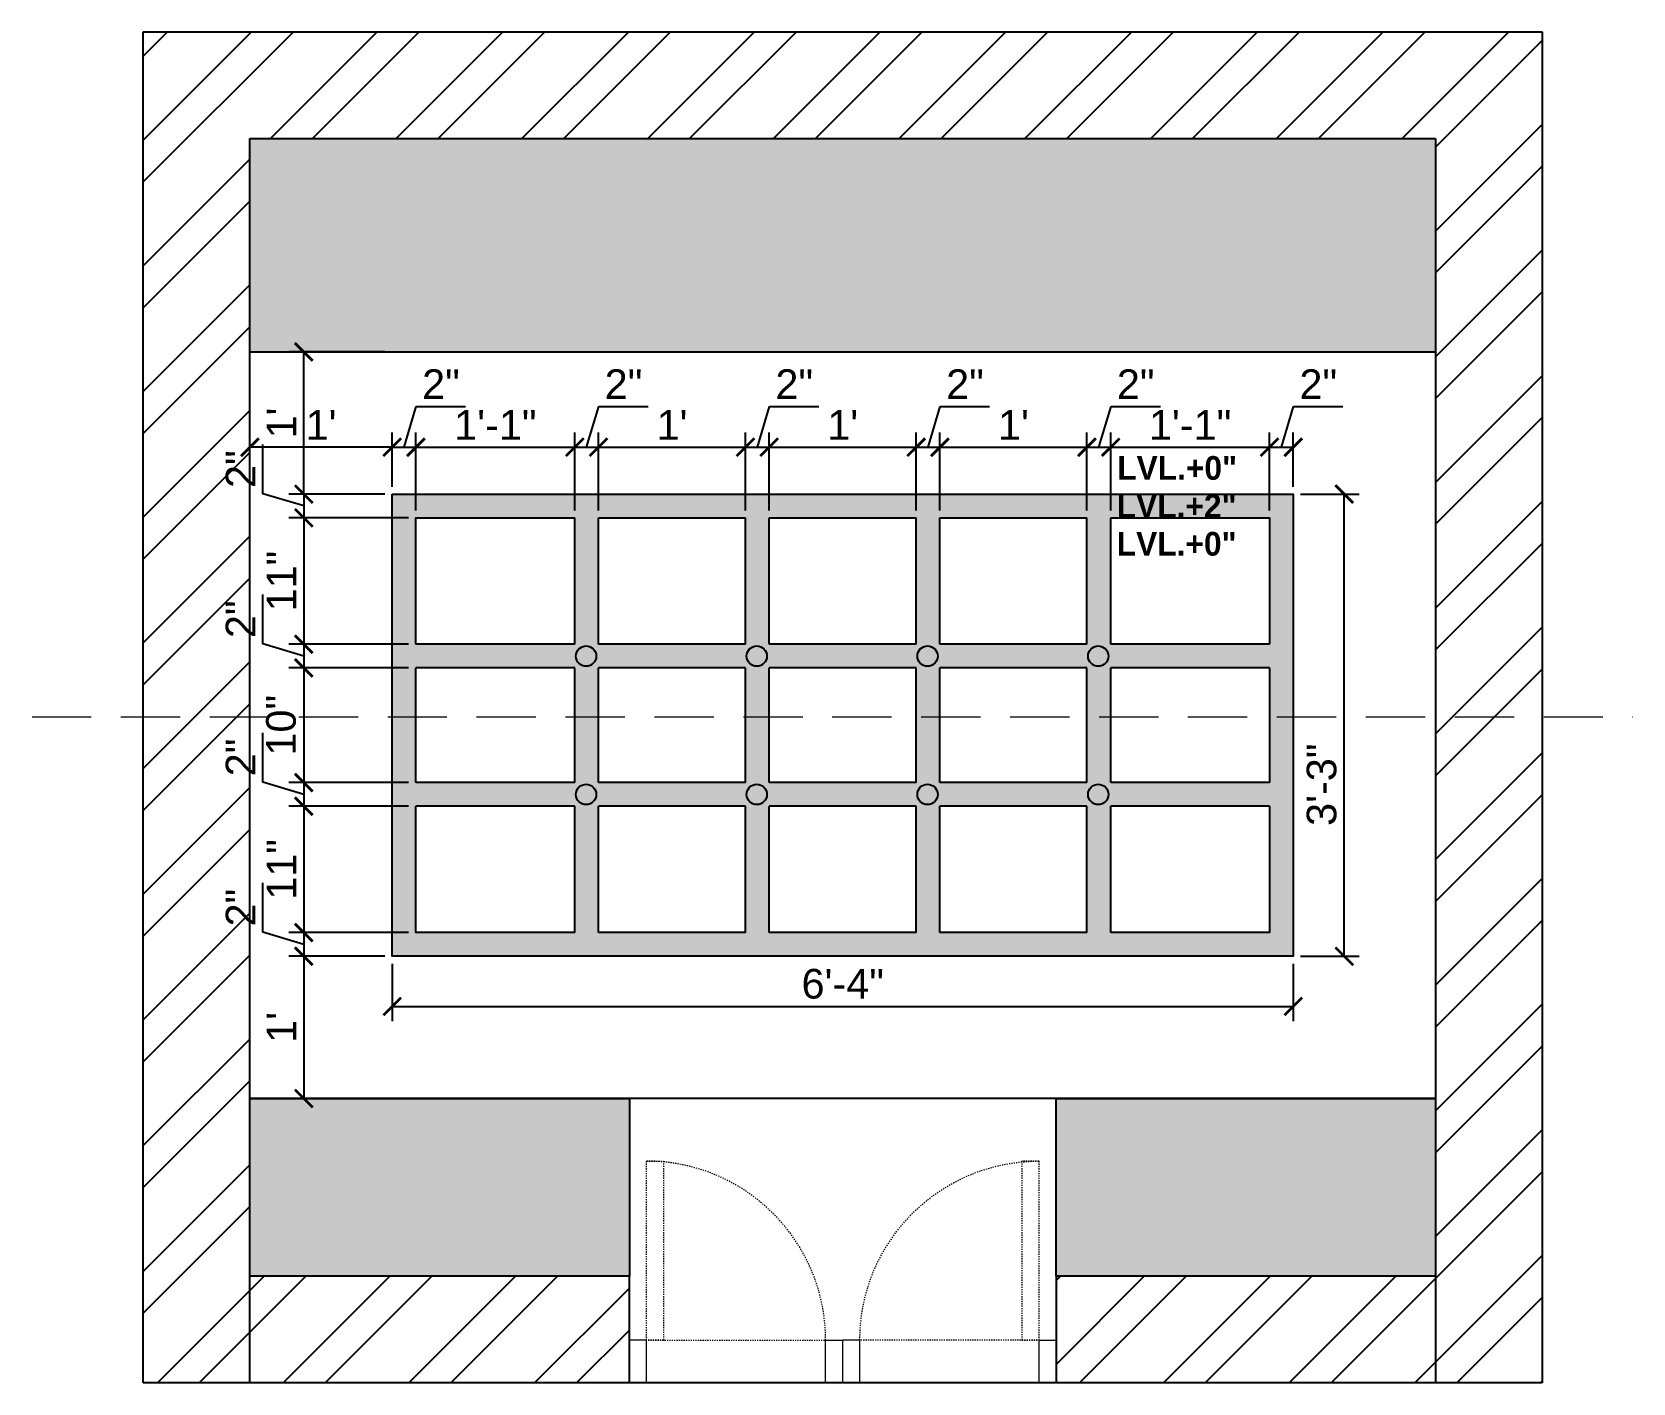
# Model space of a CAD drawing. Header units: inches. Extents: x 12792 to 19925, y -3298 to -817.
# Drawn here: x 13916.5 to 14051.6, y -1769.7 to -1655.7 of the extents above; entities that cross this region are included whole.
import ezdxf

# ---------------------------------------------------------------- set-up
doc = ezdxf.new("R2010")
doc.units = ezdxf.units.IN
doc.header["$MEASUREMENT"] = 0
for name, pattern in [('AUDIT_D_060311083008-3', [0]), ('DASHED2', [0.375, 0.25, -0.125]), ('HIDDEN', [0.375, 0.25, -0.125])]:
    doc.linetypes.add(name, pattern=pattern)
for name, color, linetype in [('A-DOOR', 251, 'AUDIT_D_060311083008-3'), ('A-Door-Frame', 1, 'Continuous'), ('A-Door-Swing', 8, 'HIDDEN'), ('IEL-HATCH-002', 7, 'Continuous')]:
    doc.layers.add(name, color=color, linetype=linetype)
doc.styles.add('HEMI', font='stylu.ttf')
doc.styles.get("Standard").update_dxf_attribs({"font": 'arial.ttf'})
doc.dimstyles.new('ISO-25', dxfattribs={"dimtxt": 2.5, "dimasz": 1.5, "dimexe": 1.25, "dimexo": 0.625, "dimtad": 1, "dimdec": 0, "dimlunit": 4, "dimtxsty": 'Standard', "dimblk": 'ARCHTICK', "dimcen": 2.5, "dimclrd": 253, "dimclre": 253, "dimclrt": 1, "dimadec": 0, "dimazin": 0, "dimtfac": 1, "dimtdec": 0, "dimtmove": 0, "dimatfit": 3, "dimldrblk": 'ARCHTICK', "dimfxl": 1, "dimarcsym": 0})
pattern_1 = [(45, (-4853.963, 323.0086), (-5.303301, 5.303301), []), (45, (-4850.428, 323.0086), (-5.303301, 5.303301), [])]

# ---------------------------------------------------------------- blocks, each defined once
blk = doc.blocks.new('*U46')
at = {"layer": 'A-Door-Frame', "lineweight": 5}
for p, q in [((0, -100), (0, 0)), ((498.5, -100), (498.5, 0))]:
    blk.add_line(p, q, dxfattribs=at)
for points in [[(0, -100), (40, -100), (40, 0), (0, 0)], [(498.5, -100), (458.5, -100), (458.5, 0), (498.5, 0)]]:
    blk.add_lwpolyline(points, dxfattribs=at)
at = {"layer": 'A-Door-Swing', "linetype": 'DASHED2', "lineweight": 5}
blk.add_line((43.7, 0), (462.2, 0), dxfattribs=at)
blk.add_lwpolyline([(40, 0), (40, 418.5), (80, 418.5), (80, 0)], close=True, dxfattribs=at)
blk.add_arc((40, 0), 418.5, 360, 90, dxfattribs=at)
blk = doc.blocks.new('UJM')
at = {"layer": 'IEL-HATCH-002', "true_color": 0xc8c92d, "transparency": 33554687}
h = blk.add_hatch(color=52, dxfattribs=at)
h.dxf.hatch_style = 1
h.paths.add_polyline_path([(18808, -2025.13, 1), (18809.72, -2025.13, 1)])
blk.add_circle((18808.86, -2025.13), 0.858)
blk = doc.blocks.new('_ArchTick')
at = {"color": 0, "linetype": 'ByBlock', "const_width": 0.15}
blk.add_lwpolyline([(-0.5, -0.5), (0.5, 0.5)], dxfattribs=at)
blk = doc.blocks.new('*D198')
at = {"color": 253, "lineweight": -2, "transparency": 16777216}
for p, q in [((13934.9, -1694.11), (13934.9, -1689.52)), ((13946.9, -1694.11), (13946.9, -1689.52)), ((13946.9, -1690.77), (13934.9, -1690.77))]:
    blk.add_line(p, q, dxfattribs=at)
at = {"layer": 'Defpoints', "color": 0, "transparency": 16777216}
for p in [(13934.9, -1690.77), (13934.9, -1694.73), (13946.9, -1694.73)]:
    blk.add_point(p, dxfattribs=at)
at = {"color": 253, "lineweight": -2, "transparency": 16777216, "xscale": 1.5, "yscale": 1.5, "zscale": 1.5, "rotation": 180}
blk.add_blockref('_ArchTick', (13934.9, -1690.77), dxfattribs=at)
at = {"color": 253, "lineweight": -2, "transparency": 16777216, "xscale": 1.5, "yscale": 1.5, "zscale": 1.5}
blk.add_blockref('_ArchTick', (13946.9, -1690.77), dxfattribs=at)
at = {"color": 1, "transparency": 16777216, "insert": (13940.9, -1688.89), "char_height": 2.5, "attachment_point": 5}
blk.add_mtext("1'", dxfattribs=at)
blk = doc.blocks.new('*D199')
at = {"color": 253, "lineweight": -2, "transparency": 16777216}
for p, q in [((13947.9, -1690.77), (13948.93, -1687.33)), ((13948.93, -1687.33), (13953.09, -1687.33)), ((13946.9, -1694.11), (13946.9, -1689.52)), ((13948.9, -1696.11), (13948.9, -1689.52)), ((13946.9, -1690.77), (13948.9, -1690.77))]:
    blk.add_line(p, q, dxfattribs=at)
at = {"layer": 'Defpoints', "color": 0, "transparency": 16777216}
for p in [(13948.9, -1690.77), (13946.9, -1694.73), (13948.9, -1696.73)]:
    blk.add_point(p, dxfattribs=at)
at = {"color": 253, "lineweight": -2, "transparency": 16777216, "xscale": 1.5, "yscale": 1.5, "zscale": 1.5, "rotation": 180}
blk.add_blockref('_ArchTick', (13946.9, -1690.77), dxfattribs=at)
at = {"color": 253, "lineweight": -2, "transparency": 16777216, "xscale": 1.5, "yscale": 1.5, "zscale": 1.5}
blk.add_blockref('_ArchTick', (13948.9, -1690.77), dxfattribs=at)
at = {"color": 1, "transparency": 16777216, "insert": (13951.01, -1685.45), "char_height": 2.5, "attachment_point": 5}
blk.add_mtext('2"', dxfattribs=at)
blk = doc.blocks.new('*D200')
at = {"color": 253, "lineweight": -2, "transparency": 16777216}
for p, q in [((13948.9, -1696.11), (13948.9, -1689.52)), ((13962.3, -1696.11), (13962.3, -1689.52)), ((13948.9, -1690.77), (13962.3, -1690.77))]:
    blk.add_line(p, q, dxfattribs=at)
at = {"layer": 'Defpoints', "color": 0, "transparency": 16777216}
for p in [(13962.3, -1690.77), (13948.9, -1696.73), (13962.3, -1696.73)]:
    blk.add_point(p, dxfattribs=at)
at = {"color": 253, "lineweight": -2, "transparency": 16777216, "xscale": 1.5, "yscale": 1.5, "zscale": 1.5, "rotation": 180}
blk.add_blockref('_ArchTick', (13948.9, -1690.77), dxfattribs=at)
at = {"color": 253, "lineweight": -2, "transparency": 16777216, "xscale": 1.5, "yscale": 1.5, "zscale": 1.5}
blk.add_blockref('_ArchTick', (13962.3, -1690.77), dxfattribs=at)
at = {"color": 1, "transparency": 16777216, "insert": (13955.6, -1688.89), "char_height": 2.5, "attachment_point": 5}
blk.add_mtext('1\'-1"', dxfattribs=at)
blk = doc.blocks.new('*D201')
at = {"color": 253, "lineweight": -2, "transparency": 16777216}
for p, q in [((13963.3, -1690.77), (13964.33, -1687.33)), ((13964.33, -1687.33), (13968.49, -1687.33)), ((13962.3, -1696.11), (13962.3, -1689.52)), ((13964.3, -1696.11), (13964.3, -1689.52)), ((13962.3, -1690.77), (13964.3, -1690.77))]:
    blk.add_line(p, q, dxfattribs=at)
at = {"layer": 'Defpoints', "color": 0, "transparency": 16777216}
for p in [(13964.3, -1690.77), (13962.3, -1696.73), (13964.3, -1696.73)]:
    blk.add_point(p, dxfattribs=at)
at = {"color": 253, "lineweight": -2, "transparency": 16777216, "xscale": 1.5, "yscale": 1.5, "zscale": 1.5, "rotation": 180}
blk.add_blockref('_ArchTick', (13962.3, -1690.77), dxfattribs=at)
at = {"color": 253, "lineweight": -2, "transparency": 16777216, "xscale": 1.5, "yscale": 1.5, "zscale": 1.5}
blk.add_blockref('_ArchTick', (13964.3, -1690.77), dxfattribs=at)
at = {"color": 1, "transparency": 16777216, "insert": (13966.41, -1685.45), "char_height": 2.5, "attachment_point": 5}
blk.add_mtext('2"', dxfattribs=at)
blk = doc.blocks.new('*D202')
at = {"color": 253, "lineweight": -2, "transparency": 16777216}
for p, q in [((13964.3, -1696.11), (13964.3, -1689.52)), ((13976.7, -1696.11), (13976.7, -1689.52)), ((13964.3, -1690.77), (13976.7, -1690.77))]:
    blk.add_line(p, q, dxfattribs=at)
at = {"layer": 'Defpoints', "color": 0, "transparency": 16777216}
for p in [(13976.7, -1690.77), (13964.3, -1696.73), (13976.7, -1696.73)]:
    blk.add_point(p, dxfattribs=at)
at = {"color": 253, "lineweight": -2, "transparency": 16777216, "xscale": 1.5, "yscale": 1.5, "zscale": 1.5, "rotation": 180}
blk.add_blockref('_ArchTick', (13964.3, -1690.77), dxfattribs=at)
at = {"color": 253, "lineweight": -2, "transparency": 16777216, "xscale": 1.5, "yscale": 1.5, "zscale": 1.5}
blk.add_blockref('_ArchTick', (13976.7, -1690.77), dxfattribs=at)
at = {"color": 1, "transparency": 16777216, "insert": (13970.5, -1688.89), "char_height": 2.5, "attachment_point": 5}
blk.add_mtext("1'", dxfattribs=at)
blk = doc.blocks.new('*D203')
at = {"color": 253, "lineweight": -2, "transparency": 16777216}
for p, q in [((13977.7, -1690.77), (13978.73, -1687.33)), ((13978.73, -1687.33), (13982.89, -1687.33)), ((13976.7, -1696.11), (13976.7, -1689.52)), ((13978.7, -1696.11), (13978.7, -1689.52)), ((13976.7, -1690.77), (13978.7, -1690.77))]:
    blk.add_line(p, q, dxfattribs=at)
at = {"layer": 'Defpoints', "color": 0, "transparency": 16777216}
for p in [(13978.7, -1690.77), (13976.7, -1696.73), (13978.7, -1696.73)]:
    blk.add_point(p, dxfattribs=at)
at = {"color": 253, "lineweight": -2, "transparency": 16777216, "xscale": 1.5, "yscale": 1.5, "zscale": 1.5, "rotation": 180}
blk.add_blockref('_ArchTick', (13976.7, -1690.77), dxfattribs=at)
at = {"color": 253, "lineweight": -2, "transparency": 16777216, "xscale": 1.5, "yscale": 1.5, "zscale": 1.5}
blk.add_blockref('_ArchTick', (13978.7, -1690.77), dxfattribs=at)
at = {"color": 1, "transparency": 16777216, "insert": (13980.81, -1685.45), "char_height": 2.5, "attachment_point": 5}
blk.add_mtext('2"', dxfattribs=at)
blk = doc.blocks.new('*D204')
at = {"color": 253, "lineweight": -2, "transparency": 16777216}
for p, q in [((13978.7, -1696.11), (13978.7, -1689.52)), ((13991.1, -1696.11), (13991.1, -1689.52)), ((13978.7, -1690.77), (13991.1, -1690.77))]:
    blk.add_line(p, q, dxfattribs=at)
at = {"layer": 'Defpoints', "color": 0, "transparency": 16777216}
for p in [(13991.1, -1690.77), (13978.7, -1696.73), (13991.1, -1696.73)]:
    blk.add_point(p, dxfattribs=at)
at = {"color": 253, "lineweight": -2, "transparency": 16777216, "xscale": 1.5, "yscale": 1.5, "zscale": 1.5, "rotation": 180}
blk.add_blockref('_ArchTick', (13978.7, -1690.77), dxfattribs=at)
at = {"color": 253, "lineweight": -2, "transparency": 16777216, "xscale": 1.5, "yscale": 1.5, "zscale": 1.5}
blk.add_blockref('_ArchTick', (13991.1, -1690.77), dxfattribs=at)
at = {"color": 1, "transparency": 16777216, "insert": (13984.9, -1688.89), "char_height": 2.5, "attachment_point": 5}
blk.add_mtext("1'", dxfattribs=at)
blk = doc.blocks.new('*D205')
at = {"color": 253, "lineweight": -2, "transparency": 16777216}
for p, q in [((13992.1, -1690.77), (13993.13, -1687.33)), ((13993.13, -1687.33), (13997.29, -1687.33)), ((13991.1, -1696.11), (13991.1, -1689.52)), ((13993.1, -1696.11), (13993.1, -1689.52)), ((13991.1, -1690.77), (13993.1, -1690.77))]:
    blk.add_line(p, q, dxfattribs=at)
at = {"layer": 'Defpoints', "color": 0, "transparency": 16777216}
for p in [(13993.1, -1690.77), (13991.1, -1696.73), (13993.1, -1696.73)]:
    blk.add_point(p, dxfattribs=at)
at = {"color": 253, "lineweight": -2, "transparency": 16777216, "xscale": 1.5, "yscale": 1.5, "zscale": 1.5, "rotation": 180}
blk.add_blockref('_ArchTick', (13991.1, -1690.77), dxfattribs=at)
at = {"color": 253, "lineweight": -2, "transparency": 16777216, "xscale": 1.5, "yscale": 1.5, "zscale": 1.5}
blk.add_blockref('_ArchTick', (13993.1, -1690.77), dxfattribs=at)
at = {"color": 1, "transparency": 16777216, "insert": (13995.21, -1685.45), "char_height": 2.5, "attachment_point": 5}
blk.add_mtext('2"', dxfattribs=at)
blk = doc.blocks.new('*D206')
at = {"color": 253, "lineweight": -2, "transparency": 16777216}
for p, q in [((13993.1, -1696.11), (13993.1, -1689.52)), ((14005.5, -1696.11), (14005.5, -1689.52)), ((13993.1, -1690.77), (14005.5, -1690.77))]:
    blk.add_line(p, q, dxfattribs=at)
at = {"layer": 'Defpoints', "color": 0, "transparency": 16777216}
for p in [(14005.5, -1690.77), (13993.1, -1696.73), (14005.5, -1696.73)]:
    blk.add_point(p, dxfattribs=at)
at = {"color": 253, "lineweight": -2, "transparency": 16777216, "xscale": 1.5, "yscale": 1.5, "zscale": 1.5, "rotation": 180}
blk.add_blockref('_ArchTick', (13993.1, -1690.77), dxfattribs=at)
at = {"color": 253, "lineweight": -2, "transparency": 16777216, "xscale": 1.5, "yscale": 1.5, "zscale": 1.5}
blk.add_blockref('_ArchTick', (14005.5, -1690.77), dxfattribs=at)
at = {"color": 1, "transparency": 16777216, "insert": (13999.3, -1688.89), "char_height": 2.5, "attachment_point": 5}
blk.add_mtext("1'", dxfattribs=at)
blk = doc.blocks.new('*D207')
at = {"color": 253, "lineweight": -2, "transparency": 16777216}
for p, q in [((14006.5, -1690.77), (14007.53, -1687.33)), ((14007.53, -1687.33), (14011.69, -1687.33)), ((14005.5, -1696.11), (14005.5, -1689.52)), ((14007.5, -1696.11), (14007.5, -1689.52)), ((14005.5, -1690.77), (14007.5, -1690.77))]:
    blk.add_line(p, q, dxfattribs=at)
at = {"layer": 'Defpoints', "color": 0, "transparency": 16777216}
for p in [(14007.5, -1690.77), (14005.5, -1696.73), (14007.5, -1696.73)]:
    blk.add_point(p, dxfattribs=at)
at = {"color": 253, "lineweight": -2, "transparency": 16777216, "xscale": 1.5, "yscale": 1.5, "zscale": 1.5, "rotation": 180}
blk.add_blockref('_ArchTick', (14005.5, -1690.77), dxfattribs=at)
at = {"color": 253, "lineweight": -2, "transparency": 16777216, "xscale": 1.5, "yscale": 1.5, "zscale": 1.5}
blk.add_blockref('_ArchTick', (14007.5, -1690.77), dxfattribs=at)
at = {"color": 1, "transparency": 16777216, "insert": (14009.61, -1685.45), "char_height": 2.5, "attachment_point": 5}
blk.add_mtext('2"', dxfattribs=at)
blk = doc.blocks.new('*D208')
at = {"color": 253, "lineweight": -2, "transparency": 16777216}
for p, q in [((14007.5, -1696.11), (14007.5, -1689.52)), ((14020.9, -1696.11), (14020.9, -1689.52)), ((14007.5, -1690.77), (14020.9, -1690.77))]:
    blk.add_line(p, q, dxfattribs=at)
at = {"layer": 'Defpoints', "color": 0, "transparency": 16777216}
for p in [(14020.9, -1690.77), (14007.5, -1696.73), (14020.9, -1696.73)]:
    blk.add_point(p, dxfattribs=at)
at = {"color": 253, "lineweight": -2, "transparency": 16777216, "xscale": 1.5, "yscale": 1.5, "zscale": 1.5, "rotation": 180}
blk.add_blockref('_ArchTick', (14007.5, -1690.77), dxfattribs=at)
at = {"color": 253, "lineweight": -2, "transparency": 16777216, "xscale": 1.5, "yscale": 1.5, "zscale": 1.5}
blk.add_blockref('_ArchTick', (14020.9, -1690.77), dxfattribs=at)
at = {"color": 1, "transparency": 16777216, "insert": (14014.2, -1688.89), "char_height": 2.5, "attachment_point": 5}
blk.add_mtext('1\'-1"', dxfattribs=at)
blk = doc.blocks.new('*D209')
at = {"color": 253, "lineweight": -2, "transparency": 16777216}
for p, q in [((14021.9, -1690.77), (14022.93, -1687.33)), ((14022.93, -1687.33), (14027.09, -1687.33)), ((14020.9, -1696.11), (14020.9, -1689.52)), ((14022.9, -1694.11), (14022.9, -1689.52)), ((14020.9, -1690.77), (14022.9, -1690.77))]:
    blk.add_line(p, q, dxfattribs=at)
at = {"layer": 'Defpoints', "color": 0, "transparency": 16777216}
for p in [(14022.9, -1690.77), (14022.9, -1694.73), (14020.9, -1696.73)]:
    blk.add_point(p, dxfattribs=at)
at = {"color": 253, "lineweight": -2, "transparency": 16777216, "xscale": 1.5, "yscale": 1.5, "zscale": 1.5, "rotation": 180}
blk.add_blockref('_ArchTick', (14020.9, -1690.77), dxfattribs=at)
at = {"color": 253, "lineweight": -2, "transparency": 16777216, "xscale": 1.5, "yscale": 1.5, "zscale": 1.5}
blk.add_blockref('_ArchTick', (14022.9, -1690.77), dxfattribs=at)
at = {"color": 1, "transparency": 16777216, "insert": (14025.01, -1685.45), "char_height": 2.5, "attachment_point": 5}
blk.add_mtext('2"', dxfattribs=at)
blk = doc.blocks.new('*D210')
at = {"color": 253, "lineweight": -2, "transparency": 16777216}
for p, q in [((13946.27, -1682.73), (13938.19, -1682.73)), ((13939.44, -1694.73), (13939.44, -1682.73)), ((13946.27, -1694.73), (13938.19, -1694.73))]:
    blk.add_line(p, q, dxfattribs=at)
at = {"layer": 'Defpoints', "color": 0, "transparency": 16777216}
for p in [(13939.44, -1682.73), (13946.9, -1682.73), (13946.9, -1694.73)]:
    blk.add_point(p, dxfattribs=at)
at = {"color": 253, "lineweight": -2, "transparency": 16777216, "xscale": 1.5, "yscale": 1.5, "zscale": 1.5}
for p, rotation in [((13939.44, -1682.73), 90), ((13939.44, -1694.73), 270)]:
    blk.add_blockref('_ArchTick', p, dxfattribs=dict(at, rotation=rotation))
at = {"color": 1, "transparency": 16777216, "insert": (13937.56, -1688.73), "char_height": 2.5, "attachment_point": 5, "rotation": 90}
blk.add_mtext("1'", dxfattribs=at)
blk = doc.blocks.new('*D211')
at = {"color": 253, "lineweight": -2, "transparency": 16777216}
for p, q in [((13935.99, -1694.7), (13935.99, -1690.54)), ((13939.44, -1695.73), (13935.99, -1694.7)), ((13946.27, -1694.73), (13938.19, -1694.73)), ((13939.44, -1694.73), (13939.44, -1696.73)), ((13948.27, -1696.73), (13938.19, -1696.73))]:
    blk.add_line(p, q, dxfattribs=at)
at = {"layer": 'Defpoints', "color": 0, "transparency": 16777216}
for p in [(13946.9, -1694.73), (13939.44, -1696.73), (13948.9, -1696.73)]:
    blk.add_point(p, dxfattribs=at)
at = {"color": 253, "lineweight": -2, "transparency": 16777216, "xscale": 1.5, "yscale": 1.5, "zscale": 1.5}
for p, rotation in [((13939.44, -1694.73), 90), ((13939.44, -1696.73), 270)]:
    blk.add_blockref('_ArchTick', p, dxfattribs=dict(at, rotation=rotation))
at = {"color": 1, "transparency": 16777216, "insert": (13934.11, -1692.62), "char_height": 2.5, "attachment_point": 5, "rotation": 90}
blk.add_mtext('2"', dxfattribs=at)
blk = doc.blocks.new('*D212')
at = {"color": 253, "lineweight": -2, "transparency": 16777216}
for p, q in [((13948.27, -1696.73), (13938.19, -1696.73)), ((13939.44, -1696.73), (13939.44, -1707.4)), ((13948.27, -1707.4), (13938.19, -1707.4))]:
    blk.add_line(p, q, dxfattribs=at)
at = {"layer": 'Defpoints', "color": 0, "transparency": 16777216}
for p in [(13948.9, -1696.73), (13939.44, -1707.4), (13948.9, -1707.4)]:
    blk.add_point(p, dxfattribs=at)
at = {"color": 253, "lineweight": -2, "transparency": 16777216, "xscale": 1.5, "yscale": 1.5, "zscale": 1.5}
for p, rotation in [((13939.44, -1696.73), 90), ((13939.44, -1707.4), 270)]:
    blk.add_blockref('_ArchTick', p, dxfattribs=dict(at, rotation=rotation))
at = {"color": 1, "transparency": 16777216, "insert": (13937.56, -1702.07), "char_height": 2.5, "attachment_point": 5, "rotation": 90}
blk.add_mtext('11"', dxfattribs=at)
blk = doc.blocks.new('*D213')
at = {"color": 253, "lineweight": -2, "transparency": 16777216}
for p, q in [((13935.99, -1707.37), (13935.99, -1703.2)), ((13939.44, -1708.4), (13935.99, -1707.37)), ((13948.27, -1707.4), (13938.19, -1707.4)), ((13939.44, -1707.4), (13939.44, -1709.4)), ((13948.27, -1709.4), (13938.19, -1709.4))]:
    blk.add_line(p, q, dxfattribs=at)
at = {"layer": 'Defpoints', "color": 0, "transparency": 16777216}
for p in [(13948.9, -1707.4), (13939.44, -1709.4), (13948.9, -1709.4)]:
    blk.add_point(p, dxfattribs=at)
at = {"color": 253, "lineweight": -2, "transparency": 16777216, "xscale": 1.5, "yscale": 1.5, "zscale": 1.5}
for p, rotation in [((13939.44, -1707.4), 90), ((13939.44, -1709.4), 270)]:
    blk.add_blockref('_ArchTick', p, dxfattribs=dict(at, rotation=rotation))
at = {"color": 1, "transparency": 16777216, "insert": (13934.11, -1705.29), "char_height": 2.5, "attachment_point": 5, "rotation": 90}
blk.add_mtext('2"', dxfattribs=at)
blk = doc.blocks.new('*D214')
at = {"color": 253, "lineweight": -2, "transparency": 16777216}
for p, q in [((13948.27, -1709.4), (13938.19, -1709.4)), ((13939.44, -1709.4), (13939.44, -1719.07)), ((13948.27, -1719.07), (13938.19, -1719.07))]:
    blk.add_line(p, q, dxfattribs=at)
at = {"layer": 'Defpoints', "color": 0, "transparency": 16777216}
for p in [(13948.9, -1709.4), (13939.44, -1719.07), (13948.9, -1719.07)]:
    blk.add_point(p, dxfattribs=at)
at = {"color": 253, "lineweight": -2, "transparency": 16777216, "xscale": 1.5, "yscale": 1.5, "zscale": 1.5}
for p, rotation in [((13939.44, -1709.4), 90), ((13939.44, -1719.07), 270)]:
    blk.add_blockref('_ArchTick', p, dxfattribs=dict(at, rotation=rotation))
at = {"color": 1, "transparency": 16777216, "insert": (13937.53, -1714.23), "char_height": 2.5, "attachment_point": 5, "rotation": 90}
blk.add_mtext('10"', dxfattribs=at)
blk = doc.blocks.new('*D215')
at = {"color": 253, "lineweight": -2, "transparency": 16777216}
for p, q in [((13935.99, -1719.04), (13935.99, -1714.87)), ((13939.44, -1720.07), (13935.99, -1719.04)), ((13948.27, -1719.07), (13938.19, -1719.07)), ((13939.44, -1719.07), (13939.44, -1721.07)), ((13948.27, -1721.07), (13938.19, -1721.07))]:
    blk.add_line(p, q, dxfattribs=at)
at = {"layer": 'Defpoints', "color": 0, "transparency": 16777216}
for p in [(13948.9, -1719.07), (13939.44, -1721.07), (13948.9, -1721.07)]:
    blk.add_point(p, dxfattribs=at)
at = {"color": 253, "lineweight": -2, "transparency": 16777216, "xscale": 1.5, "yscale": 1.5, "zscale": 1.5}
for p, rotation in [((13939.44, -1719.07), 90), ((13939.44, -1721.07), 270)]:
    blk.add_blockref('_ArchTick', p, dxfattribs=dict(at, rotation=rotation))
at = {"color": 1, "transparency": 16777216, "insert": (13934.11, -1716.95), "char_height": 2.5, "attachment_point": 5, "rotation": 90}
blk.add_mtext('2"', dxfattribs=at)
blk = doc.blocks.new('*D216')
at = {"color": 253, "lineweight": -2, "transparency": 16777216}
for p, q in [((13948.27, -1721.07), (13938.19, -1721.07)), ((13939.44, -1721.07), (13939.44, -1731.73)), ((13948.27, -1731.73), (13938.19, -1731.73))]:
    blk.add_line(p, q, dxfattribs=at)
at = {"layer": 'Defpoints', "color": 0, "transparency": 16777216}
for p in [(13948.9, -1721.07), (13939.44, -1731.73), (13948.9, -1731.73)]:
    blk.add_point(p, dxfattribs=at)
at = {"color": 253, "lineweight": -2, "transparency": 16777216, "xscale": 1.5, "yscale": 1.5, "zscale": 1.5}
for p, rotation in [((13939.44, -1721.07), 90), ((13939.44, -1731.73), 270)]:
    blk.add_blockref('_ArchTick', p, dxfattribs=dict(at, rotation=rotation))
at = {"color": 1, "transparency": 16777216, "insert": (13937.56, -1726.4), "char_height": 2.5, "attachment_point": 5, "rotation": 90}
blk.add_mtext('11"', dxfattribs=at)
blk = doc.blocks.new('*D217')
at = {"color": 253, "lineweight": -2, "transparency": 16777216}
for p, q in [((13935.99, -1731.7), (13935.99, -1727.54)), ((13939.44, -1732.73), (13935.99, -1731.7)), ((13948.27, -1731.73), (13938.19, -1731.73)), ((13939.44, -1731.73), (13939.44, -1733.73)), ((13946.27, -1733.73), (13938.19, -1733.73))]:
    blk.add_line(p, q, dxfattribs=at)
at = {"layer": 'Defpoints', "color": 0, "transparency": 16777216}
for p in [(13948.9, -1731.73), (13939.44, -1733.73), (13946.9, -1733.73)]:
    blk.add_point(p, dxfattribs=at)
at = {"color": 253, "lineweight": -2, "transparency": 16777216, "xscale": 1.5, "yscale": 1.5, "zscale": 1.5}
for p, rotation in [((13939.44, -1731.73), 90), ((13939.44, -1733.73), 270)]:
    blk.add_blockref('_ArchTick', p, dxfattribs=dict(at, rotation=rotation))
at = {"color": 1, "transparency": 16777216, "insert": (13934.11, -1729.62), "char_height": 2.5, "attachment_point": 5, "rotation": 90}
blk.add_mtext('2"', dxfattribs=at)
blk = doc.blocks.new('*D218')
at = {"color": 253, "lineweight": -2, "transparency": 16777216}
for p, q in [((13946.27, -1733.73), (13938.19, -1733.73)), ((13939.44, -1733.73), (13939.44, -1745.73)), ((13940.06, -1745.73), (13940.69, -1745.73))]:
    blk.add_line(p, q, dxfattribs=at)
at = {"layer": 'Defpoints', "color": 0, "transparency": 16777216}
for p in [(13946.9, -1733.73), (13939.44, -1745.73), (13939.44, -1745.73)]:
    blk.add_point(p, dxfattribs=at)
at = {"color": 253, "lineweight": -2, "transparency": 16777216, "xscale": 1.5, "yscale": 1.5, "zscale": 1.5}
for p, rotation in [((13939.44, -1733.73), 90), ((13939.44, -1745.73), 270)]:
    blk.add_blockref('_ArchTick', p, dxfattribs=dict(at, rotation=rotation))
at = {"color": 1, "transparency": 16777216, "insert": (13937.56, -1739.73), "char_height": 2.5, "attachment_point": 5, "rotation": 90}
blk.add_mtext("1'", dxfattribs=at)
blk = doc.blocks.new('*D219')
at = {"color": 253, "lineweight": -2, "transparency": 16777216}
for p, q in [((13946.9, -1734.36), (13946.9, -1739.21)), ((14022.9, -1734.36), (14022.9, -1739.21)), ((13946.9, -1737.96), (14022.9, -1737.96))]:
    blk.add_line(p, q, dxfattribs=at)
at = {"layer": 'Defpoints', "color": 0, "transparency": 16777216}
for p in [(13946.9, -1733.73), (14022.9, -1733.73), (14022.9, -1737.96)]:
    blk.add_point(p, dxfattribs=at)
at = {"color": 253, "lineweight": -2, "transparency": 16777216, "xscale": 1.5, "yscale": 1.5, "zscale": 1.5, "rotation": 180}
blk.add_blockref('_ArchTick', (13946.9, -1737.96), dxfattribs=at)
at = {"color": 253, "lineweight": -2, "transparency": 16777216, "xscale": 1.5, "yscale": 1.5, "zscale": 1.5}
blk.add_blockref('_ArchTick', (14022.9, -1737.96), dxfattribs=at)
at = {"color": 1, "transparency": 16777216, "insert": (13984.9, -1736.06), "char_height": 2.5, "attachment_point": 5}
blk.add_mtext('6\'-4"', dxfattribs=at)
blk = doc.blocks.new('*D220')
at = {"color": 253, "lineweight": -2, "transparency": 16777216}
for p, q in [((14023.52, -1694.73), (14028.45, -1694.73)), ((14027.2, -1733.73), (14027.2, -1694.73)), ((14023.52, -1733.73), (14028.45, -1733.73))]:
    blk.add_line(p, q, dxfattribs=at)
at = {"layer": 'Defpoints', "color": 0, "transparency": 16777216}
for p in [(14022.9, -1694.73), (14027.2, -1694.73), (14022.9, -1733.73)]:
    blk.add_point(p, dxfattribs=at)
at = {"color": 253, "lineweight": -2, "transparency": 16777216, "xscale": 1.5, "yscale": 1.5, "zscale": 1.5}
for p, rotation in [((14027.2, -1694.73), 90), ((14027.2, -1733.73), 270)]:
    blk.add_blockref('_ArchTick', p, dxfattribs=dict(at, rotation=rotation))
at = {"color": 1, "transparency": 16777216, "insert": (14025.3, -1719.25), "char_height": 2.5, "attachment_point": 5, "rotation": 90}
blk.add_mtext('3\'-3"', dxfattribs=at)

msp = doc.modelspace()

# ---------------------------------------------------------------- hatches: boundary and pattern name
at = {"layer": 'IEL-HATCH-002', "true_color": 0xf27172, "transparency": 33554687}
h = msp.add_hatch(dxfattribs=at)
h.set_pattern_fill('ANSI32', color=11, scale=20)
h.set_pattern_definition(pattern_1)
h.paths.add_polyline_path([(13925.9, -1655.73), (13925.9, -1769.73), (13934.9, -1769.73), (13934.9, -1664.73), (14034.9, -1664.73), (14034.9, -1769.73), (14043.9, -1769.73), (14043.9, -1655.73)])
at = {"layer": 'IEL-HATCH-002', "true_color": 0xab9678, "transparency": 33554687}
h = msp.add_hatch(color=33, dxfattribs=at)
h.dxf.hatch_style = 1
h.paths.add_polyline_path([(14034.9, -1682.73), (14034.9, -1664.73), (13934.9, -1664.73), (13934.9, -1682.73)])
at = {"layer": 'IEL-HATCH-002', "true_color": 0x9d754d, "transparency": 33554687}
h = msp.add_hatch(color=35, dxfattribs=at)
h.dxf.hatch_style = 1
h.paths.add_polyline_path([(14022.9, -1694.73), (13946.9, -1694.73), (13946.9, -1733.73), (14022.9, -1733.73)])
h.paths.add_polyline_path([(13964.3, -1719.07), (13964.3, -1709.4), (13976.7, -1709.4), (13976.7, -1719.07)], flags=16)
h.paths.add_polyline_path([(13962.3, -1719.07), (13948.9, -1719.07), (13948.9, -1709.4), (13962.3, -1709.4)], flags=16)
h.paths.add_polyline_path([(13964.3, -1721.07), (13976.7, -1721.07), (13976.7, -1731.73), (13964.3, -1731.73)], flags=16)
h.paths.add_polyline_path([(13962.3, -1721.07), (13962.3, -1731.73), (13948.9, -1731.73), (13948.9, -1721.07)], flags=16)
h.paths.add_polyline_path([(13964.3, -1707.4), (13964.3, -1696.73), (13976.7, -1696.73), (13976.7, -1707.4)], flags=16)
h.paths.add_polyline_path([(13962.3, -1707.4), (13948.9, -1707.4), (13948.9, -1696.73), (13962.3, -1696.73)], flags=16)
h.paths.add_polyline_path([(13978.7, -1719.07), (13978.7, -1709.4), (13991.1, -1709.4), (13991.1, -1719.07)], flags=16)
h.paths.add_polyline_path([(13978.7, -1721.07), (13991.1, -1721.07), (13991.1, -1731.73), (13978.7, -1731.73)], flags=16)
h.paths.add_polyline_path([(13978.7, -1707.4), (13978.7, -1696.73), (13991.1, -1696.73), (13991.1, -1707.4)], flags=16)
h.paths.add_polyline_path([(13993.1, -1719.07), (13993.1, -1709.4), (14005.5, -1709.4), (14005.5, -1719.07)], flags=16)
h.paths.add_polyline_path([(13993.1, -1721.07), (14005.5, -1721.07), (14005.5, -1731.73), (13993.1, -1731.73)], flags=16)
h.paths.add_polyline_path([(13993.1, -1707.4), (13993.1, -1696.73), (14005.5, -1696.73), (14005.5, -1707.4)], flags=16)
h.paths.add_polyline_path([(14007.5, -1719.07), (14007.5, -1709.4), (14020.9, -1709.4), (14020.9, -1719.07)], flags=16)
h.paths.add_polyline_path([(14007.5, -1721.07), (14020.9, -1721.07), (14020.9, -1731.73), (14007.5, -1731.73)], flags=16)
h.paths.add_polyline_path([(14007.5, -1707.4), (14007.5, -1696.73), (14020.9, -1696.73), (14020.9, -1707.4)], flags=16)
at = {"layer": 'IEL-HATCH-002', "true_color": 0xab9678, "transparency": 33554687}
h = msp.add_hatch(color=33, dxfattribs=at)
h.dxf.hatch_style = 1
h.paths.add_polyline_path([(13934.9, -1745.73), (13934.9, -1760.73), (13966.9, -1760.73), (13966.9, -1745.73)])
h.paths.add_polyline_path([(14034.9, -1760.73), (14034.9, -1745.73), (14002.9, -1745.73), (14002.9, -1760.73)])
at = {"layer": 'IEL-HATCH-002', "true_color": 0xf27172, "transparency": 33554687}
h = msp.add_hatch(dxfattribs=at)
h.set_pattern_fill('ANSI32', color=11, scale=20)
h.set_pattern_definition(pattern_1)
h.paths.add_polyline_path([(13966.9, -1769.73), (13966.9, -1766.12), (13966.9, -1760.73), (13934.9, -1760.73), (13934.9, -1769.73)])
h.paths.add_polyline_path([(14034.9, -1769.73), (14034.9, -1760.73), (14002.9, -1760.73), (14002.9, -1766.12), (14002.9, -1766.12), (14002.9, -1769.73)])

# ---------------------------------------------------------------- linework, layer by layer
for p, q in [((13925.9, -1655.73), (14043.9, -1655.73)), ((13925.9, -1769.73), (13925.9, -1655.73)), ((14043.9, -1655.73), (14043.9, -1769.73)), ((13934.9, -1664.73), (14034.9, -1664.73)), ((13934.9, -1769.73), (13934.9, -1664.73)), ((14034.9, -1664.73), (14034.9, -1769.73)), ((13934.9, -1682.73), (14034.9, -1682.73)), ((13962.3, -1707.4), (13962.3, -1696.73)), ((13964.3, -1707.4), (13964.3, -1696.73)), ((13976.7, -1707.4), (13976.7, -1696.73)), ((13978.7, -1707.4), (13978.7, -1696.73)), ((13991.1, -1707.4), (13991.1, -1696.73)), ((13993.1, -1707.4), (13993.1, -1696.73)), ((14005.5, -1707.4), (14005.5, -1696.73)), ((14007.5, -1707.4), (14007.5, -1696.73)), ((13962.3, -1707.4), (13948.9, -1707.4)), ((13976.7, -1707.4), (13964.3, -1707.4)), ((13991.1, -1707.4), (13978.7, -1707.4)), ((14005.5, -1707.4), (13993.1, -1707.4)), ((14020.9, -1707.4), (14007.5, -1707.4)), ((13962.3, -1709.4), (13948.9, -1709.4)), ((13962.3, -1719.07), (13962.3, -1709.4)), ((13964.3, -1719.07), (13964.3, -1709.4)), ((13976.7, -1709.4), (13964.3, -1709.4)), ((13976.7, -1719.07), (13976.7, -1709.4)), ((13978.7, -1719.07), (13978.7, -1709.4)), ((13991.1, -1709.4), (13978.7, -1709.4)), ((13991.1, -1719.07), (13991.1, -1709.4)), ((13993.1, -1719.07), (13993.1, -1709.4)), ((14005.5, -1709.4), (13993.1, -1709.4)), ((14005.5, -1719.07), (14005.5, -1709.4)), ((14020.9, -1709.4), (14007.5, -1709.4)), ((14007.5, -1719.07), (14007.5, -1709.4)), ((13962.3, -1719.07), (13948.9, -1719.07)), ((13976.7, -1719.07), (13964.3, -1719.07)), ((13991.1, -1719.07), (13978.7, -1719.07)), ((14005.5, -1719.07), (13993.1, -1719.07)), ((14020.9, -1719.07), (14007.5, -1719.07)), ((13962.3, -1721.07), (13948.9, -1721.07)), ((13962.3, -1731.73), (13962.3, -1721.07)), ((13964.3, -1731.73), (13964.3, -1721.07)), ((13976.7, -1721.07), (13964.3, -1721.07)), ((13976.7, -1731.73), (13976.7, -1721.07)), ((13978.7, -1731.73), (13978.7, -1721.07)), ((13991.1, -1721.07), (13978.7, -1721.07)), ((13991.1, -1731.73), (13991.1, -1721.07)), ((13993.1, -1731.73), (13993.1, -1721.07)), ((14005.5, -1721.07), (13993.1, -1721.07)), ((14005.5, -1731.73), (14005.5, -1721.07)), ((14007.5, -1731.73), (14007.5, -1721.07)), ((14020.9, -1721.07), (14007.5, -1721.07)), ((13966.9, -1760.73), (13934.9, -1760.73)), ((13966.9, -1769.73), (13966.9, -1760.73)), ((14002.9, -1760.73), (14002.9, -1769.73)), ((14043.9, -1769.73), (13925.9, -1769.73))]:
    msp.add_line(p, q)
at = {"linetype": 'DASHED2', "lineweight": 5, "ltscale": 20}
msp.add_line((13916.52, -1713.53), (14051.55, -1713.53), dxfattribs=at)
for points in [[(13934.9, -1682.73), (14034.9, -1682.73), (14034.9, -1745.73), (13934.9, -1745.73)], [(13946.9, -1694.73), (14022.9, -1694.73), (14022.9, -1733.73), (13946.9, -1733.73)], [(13966.9, -1760.73), (13934.9, -1760.73), (13934.9, -1745.73), (13966.9, -1745.73)]]:
    msp.add_lwpolyline(points, close=True)
for points in [[(13948.9, -1707.4), (13948.9, -1696.73), (13962.3, -1696.73)], [(13964.3, -1696.73), (13976.7, -1696.73)], [(13978.7, -1696.73), (13991.1, -1696.73)], [(13993.1, -1696.73), (14005.5, -1696.73)], [(14007.5, -1696.73), (14020.9, -1696.73), (14020.9, -1707.4)], [(13948.9, -1719.07), (13948.9, -1709.4)], [(14020.9, -1709.4), (14020.9, -1719.07)], [(13962.3, -1731.73), (13948.9, -1731.73), (13948.9, -1721.07)], [(14020.9, -1721.07), (14020.9, -1731.73), (14007.5, -1731.73)], [(13976.7, -1731.73), (13964.3, -1731.73)], [(13991.1, -1731.73), (13978.7, -1731.73)], [(14005.5, -1731.73), (13993.1, -1731.73)], [(14034.9, -1760.73), (14002.9, -1760.73), (14002.9, -1745.73), (14034.9, -1745.73)]]:
    msp.add_lwpolyline(points)

# ---------------------------------------------------------------- block references
for p in [(-4845.61, 316.73), (-4831.21, 316.73), (-4816.81, 316.73), (-4802.41, 316.73), (-4845.61, 305.06), (-4831.21, 305.06), (-4816.81, 305.06), (-4802.41, 305.06)]:
    msp.add_blockref('UJM', p)
at = {"layer": 'A-DOOR', "lineweight": 5, "yscale": 0.03611111111109516, "zscale": 0.03611111111109516}
for p, xscale in [((13966.9, -1766.12), 0.03611111111109516), ((14002.9, -1766.12), -0.03611111111109516)]:
    msp.add_blockref('*U46', p, dxfattribs=dict(at, xscale=xscale))

# ---------------------------------------------------------------- texts
at = {"color": 18, "lineweight": 5, "true_color": 0x000000, "char_height": 2, "width": 106.8964, "attachment_point": 1, "rotation": 359.9906, "style": 'HEMI'}
for s, insert in [('{\\fStylus BT|b1|i0|c0|p34;LVL.+0"}', (14008.05, -1691.52)), ('{\\fStylus BT|b1|i0|c0|p34;LVL.+2"}', (14008.01, -1694.73)), ('{\\fStylus BT|b1|i0|c0|p34;LVL.+0"}', (14008.01, -1697.92))]:
    msp.add_mtext(s, dxfattribs=dict(at, insert=insert))

# ---------------------------------------------------------------- dimensions: what is measured, and where the dimension line sits
dim = msp.add_linear_dim(base=(13939.44, -1682.73), p1=(13946.9, -1694.73), p2=(13946.9, -1682.73), angle=90, dimstyle='ISO-25')
dim.commit()
dim.dimension.update_dxf_attribs({"geometry": '*D210', "text_midpoint": (13937.56, -1688.73)})
for base, p1, p2, picture, middle in [((13948.9, -1690.77), (13946.9, -1694.73), (13948.9, -1696.73), '*D199', (13949.55, -1685.45)), ((13964.3, -1690.77), (13962.3, -1696.73), (13964.3, -1696.73), '*D201', (13964.95, -1685.45)), ((13978.7, -1690.77), (13976.7, -1696.73), (13978.7, -1696.73), '*D203', (13979.35, -1685.45)), ((13993.1, -1690.77), (13991.1, -1696.73), (13993.1, -1696.73), '*D205', (13993.75, -1685.45)), ((14007.5, -1690.77), (14005.5, -1696.73), (14007.5, -1696.73), '*D207', (14008.15, -1685.45)), ((14022.9, -1690.77), (14020.9, -1696.73), (14022.9, -1694.73), '*D209', (14023.55, -1685.45)), ((13962.3, -1690.77), (13948.9, -1696.73), (13962.3, -1696.73), '*D200', (13955.6, -1688.89)), ((13976.7, -1690.77), (13964.3, -1696.73), (13976.7, -1696.73), '*D202', (13970.5, -1688.89)), ((13991.1, -1690.77), (13978.7, -1696.73), (13991.1, -1696.73), '*D204', (13984.9, -1688.89)), ((14005.5, -1690.77), (13993.1, -1696.73), (14005.5, -1696.73), '*D206', (13999.3, -1688.89)), ((14020.9, -1690.77), (14007.5, -1696.73), (14020.9, -1696.73), '*D208', (14014.2, -1688.89))]:
    dim = msp.add_linear_dim(base=base, p1=p1, p2=p2, dimstyle='ISO-25', override={"dimtmove": 1})
    dim.commit()
    dim.dimension.update_dxf_attribs({"geometry": picture, "text_midpoint": middle})
for base, p1, p2, picture, middle in [((13934.9, -1690.77), (13946.9, -1694.73), (13934.9, -1694.73), '*D198', (13940.9, -1688.89)), ((14022.9, -1737.96), (13946.9, -1733.73), (14022.9, -1733.73), '*D219', (13984.9, -1736.06))]:
    dim = msp.add_linear_dim(base=base, p1=p1, p2=p2, dimstyle='ISO-25')
    dim.commit()
    dim.dimension.update_dxf_attribs({"geometry": picture, "text_midpoint": middle})
for base, p1, p2, picture, middle in [((13939.44, -1696.73), (13946.9, -1694.73), (13948.9, -1696.73), '*D211', (13934.11, -1694.08)), ((13939.44, -1707.4), (13948.9, -1696.73), (13948.9, -1707.4), '*D212', (13937.56, -1702.07)), ((13939.44, -1709.4), (13948.9, -1707.4), (13948.9, -1709.4), '*D213', (13934.11, -1706.74)), ((13939.44, -1719.07), (13948.9, -1709.4), (13948.9, -1719.07), '*D214', (13937.53, -1714.23)), ((13939.44, -1721.07), (13948.9, -1719.07), (13948.9, -1721.07), '*D215', (13934.11, -1718.41)), ((13939.44, -1731.73), (13948.9, -1721.07), (13948.9, -1731.73), '*D216', (13937.56, -1726.4)), ((13939.44, -1733.73), (13948.9, -1731.73), (13946.9, -1733.73), '*D217', (13934.11, -1731.08)), ((13939.44, -1745.73), (13946.9, -1733.73), (13939.44, -1745.73), '*D218', (13937.56, -1739.73))]:
    dim = msp.add_linear_dim(base=base, p1=p1, p2=p2, angle=90, dimstyle='ISO-25', override={"dimtmove": 1})
    dim.commit()
    dim.dimension.update_dxf_attribs({"geometry": picture, "text_midpoint": middle})
dim = msp.add_linear_dim(base=(14027.2, -1694.73), p1=(14022.9, -1733.73), p2=(14022.9, -1694.73), angle=90, dimstyle='ISO-25')
dim.commit()
dim.dimension.update_dxf_attribs({"geometry": '*D220', "text_midpoint": (14027.2, -1719.25), "dimtype": 160})

doc.saveas('drawing.dxf')
